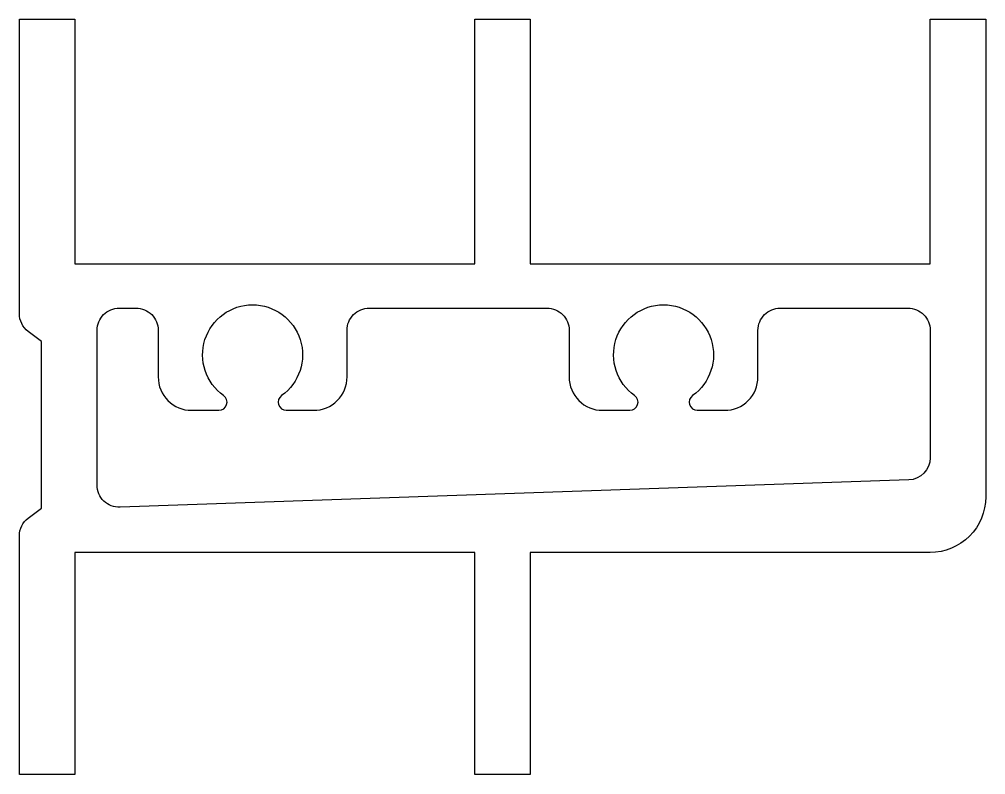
# Model space of a CAD drawing. Extents: x 148.5 to 192, y 205.7 to 239.7.
import ezdxf

# ---------------------------------------------------------------- set-up
doc = ezdxf.new("R2010")
doc.units = 0
doc.layers.get('0').update_dxf_attribs({"linetype": 'CONTINUOUS'})

msp = doc.modelspace()

# ---------------------------------------------------------------- linework, layer by layer
for points in [[(168.956, 228.694), (168.956, 239.694), (171.456, 239.694), (171.456, 228.694), (189.456, 228.694), (189.456, 239.694), (191.956, 239.694), (191.956, 218.194, -0.414214), (189.456, 215.694), (171.456, 215.694), (171.456, 205.694), (168.956, 205.694), (168.956, 215.694), (150.956, 215.694), (150.956, 205.694), (148.456, 205.694), (148.456, 216.444, -0.236068), (148.856, 217.244), (149.456, 217.694), (149.456, 225.194), (148.856, 225.644, -0.236068), (148.456, 226.444), (148.456, 239.694), (150.956, 239.694), (150.956, 228.694)], [(172.206, 226.694, -0.414214), (173.206, 225.694), (173.206, 223.594, 0.414214), (174.706, 222.094), (175.938, 222.094, 0.73034), (176.151, 222.76, -3.130449), (178.76, 222.76, 0.73034), (178.973, 222.094), (180.206, 222.094, 0.414214), (181.706, 223.594), (181.706, 225.694, -0.414214), (182.706, 226.694), (188.456, 226.694, -0.414214), (189.456, 225.694), (189.456, 219.96, -0.4041), (188.49, 218.96), (152.99, 217.73, -0.4244), (151.956, 218.729), (151.956, 225.694, -0.414214), (152.956, 226.694), (153.706, 226.694, -0.414214), (154.706, 225.694), (154.706, 223.594, 0.414214), (156.206, 222.094), (157.438, 222.094, 0.73034), (157.651, 222.76, -3.130449), (160.26, 222.76, 0.73034), (160.473, 222.094), (161.706, 222.094, 0.414214), (163.206, 223.594), (163.206, 225.694, -0.414214), (164.206, 226.694)]]:
    msp.add_lwpolyline(points, format="xyb", close=True)

doc.saveas('drawing.dxf')
